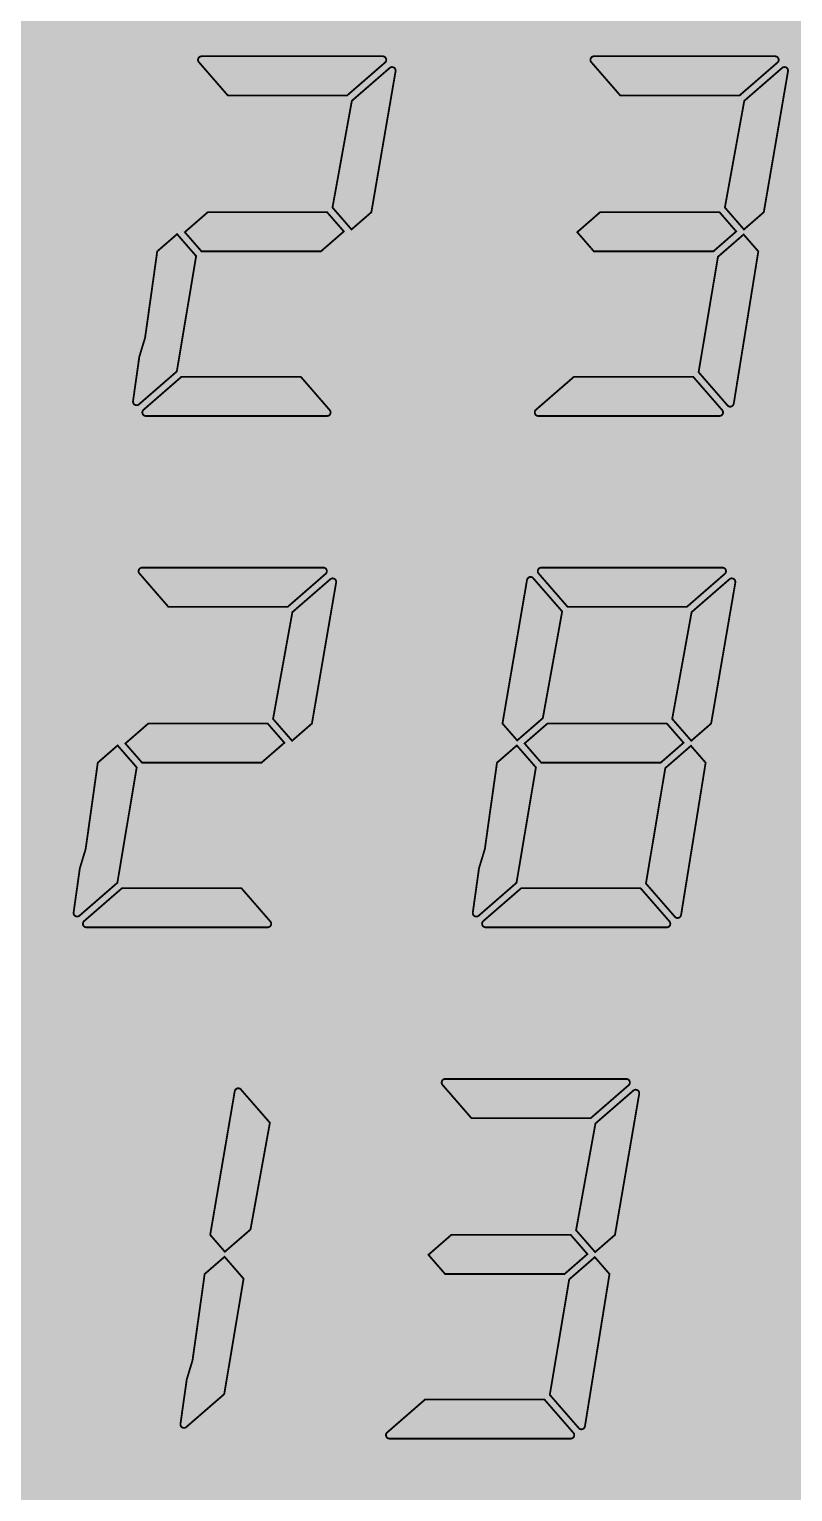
# Model space of a CAD drawing. Header units: millimetres. Extents: x 13402 to 15489, y 85802 to 88728.
# Drawn here: x 14237.18 to 14252.18, y 87190.74 to 87219.49 of the extents above; entities that cross this region are included whole.
import ezdxf

# ---------------------------------------------------------------- set-up
doc = ezdxf.new("R2010")
doc.units = ezdxf.units.MM

# ---------------------------------------------------------------- blocks, each defined once
blk = doc.blocks.new('*U1')
at = {"lineweight": 9}
h = blk.add_hatch(color=250, dxfattribs=at)
h.set_gradient(color1=(217, 227, 231), color2=(224, 232, 235), one_color=1, tint=0.9, name='INVCYLINDER')
edge = h.paths.add_edge_path()
edge.add_line((-28, -74.958), (28, -74.958))
edge.add_arc((28, -72.958), 2, 270, 360)
edge.add_line((30, -72.958), (30, -16.958))
edge.add_arc((28, -16.958), 2, 0, 90)
edge.add_line((28, -14.958), (-28, -14.958))
edge.add_arc((-28, -16.958), 2, 90, 180)
edge.add_line((-30, -16.958), (-30, -72.958))
edge.add_arc((-28, -72.958), 2, 180, 270)
at = {"color": 250, "linetype": 'ByBlock', "lineweight": -2, "const_width": 0.0353}
for points in [[(-10.225, -23.309), (-10.231, -23.303), (-10.235, -23.296), (-10.238, -23.288), (-10.241, -23.28), (-10.242, -23.272), (-10.243, -23.263), (-10.24, -23.245), (-10.233, -23.228), (-10.222, -23.214), (-10.208, -23.203), (-10.191, -23.196), (-10.173, -23.193), (-6.613, -23.193), (-6.594, -23.196), (-6.578, -23.203), (-6.564, -23.214), (-6.553, -23.228), (-6.546, -23.245), (-6.543, -23.263), (-6.544, -23.274), (-6.546, -23.283), (-6.549, -23.293), (-6.554, -23.301), (-6.56, -23.309), (-6.567, -23.316), (-7.312, -23.963), (-9.657, -23.963)], [(-10.225, -23.309), (-10.231, -23.303), (-10.235, -23.296), (-10.238, -23.288), (-10.241, -23.28), (-10.242, -23.272), (-10.243, -23.263), (-10.24, -23.245), (-10.233, -23.228), (-10.222, -23.214), (-10.208, -23.203), (-10.191, -23.196), (-10.173, -23.193), (-6.613, -23.193), (-6.594, -23.196), (-6.578, -23.203), (-6.564, -23.214), (-6.553, -23.228), (-6.546, -23.245), (-6.543, -23.263), (-6.544, -23.274), (-6.546, -23.283), (-6.549, -23.293), (-6.554, -23.301), (-6.56, -23.309), (-6.567, -23.316), (-7.312, -23.963), (-9.657, -23.963)], [(-10.225, -23.309), (-10.231, -23.303), (-10.235, -23.296), (-10.238, -23.288), (-10.241, -23.28), (-10.242, -23.272), (-10.243, -23.263), (-10.24, -23.245), (-10.233, -23.228), (-10.222, -23.214), (-10.208, -23.203), (-10.191, -23.196), (-10.173, -23.193), (-6.613, -23.193), (-6.594, -23.196), (-6.578, -23.203), (-6.564, -23.214), (-6.553, -23.228), (-6.546, -23.245), (-6.543, -23.263), (-6.544, -23.274), (-6.546, -23.283), (-6.549, -23.293), (-6.554, -23.301), (-6.56, -23.309), (-6.567, -23.316), (-7.312, -23.963), (-9.657, -23.963)], [(-10.225, -23.309), (-10.231, -23.303), (-10.235, -23.296), (-10.238, -23.288), (-10.241, -23.28), (-10.242, -23.272), (-10.243, -23.263), (-10.24, -23.245), (-10.233, -23.228), (-10.222, -23.214), (-10.208, -23.203), (-10.191, -23.196), (-10.173, -23.193), (-6.613, -23.193), (-6.594, -23.196), (-6.578, -23.203), (-6.564, -23.214), (-6.553, -23.228), (-6.546, -23.245), (-6.543, -23.263), (-6.544, -23.274), (-6.546, -23.283), (-6.549, -23.293), (-6.554, -23.301), (-6.56, -23.309), (-6.567, -23.316), (-7.312, -23.963), (-9.657, -23.963)], [(-2.515, -23.309), (-2.52, -23.303), (-2.524, -23.296), (-2.528, -23.288), (-2.53, -23.28), (-2.532, -23.272), (-2.532, -23.263), (-2.53, -23.245), (-2.522, -23.228), (-2.512, -23.214), (-2.497, -23.203), (-2.481, -23.196), (-2.462, -23.193), (1.098, -23.193), (1.116, -23.196), (1.133, -23.203), (1.147, -23.214), (1.158, -23.228), (1.165, -23.245), (1.168, -23.263), (1.167, -23.274), (1.165, -23.283), (1.162, -23.293), (1.157, -23.301), (1.151, -23.309), (1.144, -23.316), (0.399, -23.963), (-1.946, -23.963)], [(-2.515, -23.309), (-2.52, -23.303), (-2.524, -23.296), (-2.528, -23.288), (-2.53, -23.28), (-2.532, -23.272), (-2.532, -23.263), (-2.53, -23.245), (-2.522, -23.228), (-2.512, -23.214), (-2.497, -23.203), (-2.481, -23.196), (-2.462, -23.193), (1.098, -23.193), (1.116, -23.196), (1.133, -23.203), (1.147, -23.214), (1.158, -23.228), (1.165, -23.245), (1.168, -23.263), (1.167, -23.274), (1.165, -23.283), (1.162, -23.293), (1.157, -23.301), (1.151, -23.309), (1.144, -23.316), (0.399, -23.963), (-1.946, -23.963)], [(-2.515, -23.309), (-2.52, -23.303), (-2.524, -23.296), (-2.528, -23.288), (-2.53, -23.28), (-2.532, -23.272), (-2.532, -23.263), (-2.53, -23.245), (-2.522, -23.228), (-2.512, -23.214), (-2.497, -23.203), (-2.481, -23.196), (-2.462, -23.193), (1.098, -23.193), (1.116, -23.196), (1.133, -23.203), (1.147, -23.214), (1.158, -23.228), (1.165, -23.245), (1.168, -23.263), (1.167, -23.274), (1.165, -23.283), (1.162, -23.293), (1.157, -23.301), (1.151, -23.309), (1.144, -23.316), (0.399, -23.963), (-1.946, -23.963)], [(-2.515, -23.309), (-2.52, -23.303), (-2.524, -23.296), (-2.528, -23.288), (-2.53, -23.28), (-2.532, -23.272), (-2.532, -23.263), (-2.53, -23.245), (-2.522, -23.228), (-2.512, -23.214), (-2.497, -23.203), (-2.481, -23.196), (-2.462, -23.193), (1.098, -23.193), (1.116, -23.196), (1.133, -23.203), (1.147, -23.214), (1.158, -23.228), (1.165, -23.245), (1.168, -23.263), (1.167, -23.274), (1.165, -23.283), (1.162, -23.293), (1.157, -23.301), (1.151, -23.309), (1.144, -23.316), (0.399, -23.963), (-1.946, -23.963)], [(-7.6, -26.166), (-7.22, -24.069), (-6.475, -23.422), (-6.468, -23.417), (-6.461, -23.413), (-6.454, -23.409), (-6.446, -23.406), (-6.438, -23.405), (-6.429, -23.405), (-6.411, -23.407), (-6.394, -23.414), (-6.38, -23.425), (-6.369, -23.439), (-6.362, -23.456), (-6.359, -23.475), (-6.359, -23.476), (-6.359, -23.478), (-6.359, -23.48), (-6.36, -23.481), (-6.36, -23.483), (-6.36, -23.485), (-6.836, -26.258), (-7.226, -26.597)], [(-7.6, -26.166), (-7.22, -24.069), (-6.475, -23.422), (-6.468, -23.417), (-6.461, -23.413), (-6.454, -23.409), (-6.446, -23.406), (-6.438, -23.405), (-6.429, -23.405), (-6.411, -23.407), (-6.394, -23.414), (-6.38, -23.425), (-6.369, -23.439), (-6.362, -23.456), (-6.359, -23.475), (-6.359, -23.476), (-6.359, -23.478), (-6.359, -23.48), (-6.36, -23.481), (-6.36, -23.483), (-6.36, -23.485), (-6.836, -26.258), (-7.226, -26.597)], [(-7.6, -26.166), (-7.22, -24.069), (-6.475, -23.422), (-6.468, -23.417), (-6.461, -23.413), (-6.454, -23.409), (-6.446, -23.406), (-6.438, -23.405), (-6.429, -23.405), (-6.411, -23.407), (-6.394, -23.414), (-6.38, -23.425), (-6.369, -23.439), (-6.362, -23.456), (-6.359, -23.475), (-6.359, -23.476), (-6.359, -23.478), (-6.359, -23.48), (-6.36, -23.481), (-6.36, -23.483), (-6.36, -23.485), (-6.836, -26.258), (-7.226, -26.597)], [(-7.6, -26.166), (-7.22, -24.069), (-6.475, -23.422), (-6.468, -23.417), (-6.461, -23.413), (-6.454, -23.409), (-6.446, -23.406), (-6.438, -23.405), (-6.429, -23.405), (-6.411, -23.407), (-6.394, -23.414), (-6.38, -23.425), (-6.369, -23.439), (-6.362, -23.456), (-6.359, -23.475), (-6.359, -23.476), (-6.359, -23.478), (-6.359, -23.48), (-6.36, -23.481), (-6.36, -23.483), (-6.36, -23.485), (-6.836, -26.258), (-7.226, -26.597)], [(0.11, -26.166), (0.491, -24.069), (1.235, -23.422), (1.242, -23.417), (1.249, -23.413), (1.257, -23.409), (1.265, -23.406), (1.273, -23.405), (1.281, -23.405), (1.3, -23.407), (1.317, -23.414), (1.331, -23.425), (1.342, -23.439), (1.349, -23.456), (1.351, -23.475), (1.351, -23.476), (1.351, -23.478), (1.351, -23.48), (1.351, -23.481), (1.351, -23.483), (1.351, -23.485), (0.875, -26.258), (0.485, -26.597)], [(0.11, -26.166), (0.491, -24.069), (1.235, -23.422), (1.242, -23.417), (1.249, -23.413), (1.257, -23.409), (1.265, -23.406), (1.273, -23.405), (1.281, -23.405), (1.3, -23.407), (1.317, -23.414), (1.331, -23.425), (1.342, -23.439), (1.349, -23.456), (1.351, -23.475), (1.351, -23.476), (1.351, -23.478), (1.351, -23.48), (1.351, -23.481), (1.351, -23.483), (1.351, -23.485), (0.875, -26.258), (0.485, -26.597)], [(0.11, -26.166), (0.491, -24.069), (1.235, -23.422), (1.242, -23.417), (1.249, -23.413), (1.257, -23.409), (1.265, -23.406), (1.273, -23.405), (1.281, -23.405), (1.3, -23.407), (1.317, -23.414), (1.331, -23.425), (1.342, -23.439), (1.349, -23.456), (1.351, -23.475), (1.351, -23.476), (1.351, -23.478), (1.351, -23.48), (1.351, -23.481), (1.351, -23.483), (1.351, -23.485), (0.875, -26.258), (0.485, -26.597)], [(0.11, -26.166), (0.491, -24.069), (1.235, -23.422), (1.242, -23.417), (1.249, -23.413), (1.257, -23.409), (1.265, -23.406), (1.273, -23.405), (1.281, -23.405), (1.3, -23.407), (1.317, -23.414), (1.331, -23.425), (1.342, -23.439), (1.349, -23.456), (1.351, -23.475), (1.351, -23.476), (1.351, -23.478), (1.351, -23.48), (1.351, -23.481), (1.351, -23.483), (1.351, -23.485), (0.875, -26.258), (0.485, -26.597)], [(-10.173, -27.028), (-10.502, -26.65), (-10.051, -26.258), (-7.706, -26.258), (-7.377, -26.636), (-7.828, -27.028)], [(-10.173, -27.028), (-10.502, -26.65), (-10.051, -26.258), (-7.706, -26.258), (-7.377, -26.636), (-7.828, -27.028)], [(-10.173, -27.028), (-10.502, -26.65), (-10.051, -26.258), (-7.706, -26.258), (-7.377, -26.636), (-7.828, -27.028)], [(-10.173, -27.028), (-10.502, -26.65), (-10.051, -26.258), (-7.706, -26.258), (-7.377, -26.636), (-7.828, -27.028)], [(-2.463, -27.028), (-2.791, -26.65), (-2.341, -26.258), (0.005, -26.258), (0.333, -26.636), (-0.117, -27.028)], [(-2.463, -27.028), (-2.791, -26.65), (-2.341, -26.258), (0.005, -26.258), (0.333, -26.636), (-0.117, -27.028)], [(-2.463, -27.028), (-2.791, -26.65), (-2.341, -26.258), (0.005, -26.258), (0.333, -26.636), (-0.117, -27.028)], [(-2.463, -27.028), (-2.791, -26.65), (-2.341, -26.258), (0.005, -26.258), (0.333, -26.636), (-0.117, -27.028)], [(-11.404, -30.035), (-10.659, -29.388), (-10.279, -27.12), (-10.654, -26.689), (-11.044, -27.028), (-11.079, -27.279), (-11.167, -27.907), (-11.282, -28.723), (-11.396, -29.101), (-11.485, -29.729), (-11.52, -29.982), (-11.517, -30.001), (-11.51, -30.017), (-11.499, -30.032), (-11.485, -30.042), (-11.469, -30.049), (-11.45, -30.052), (-11.441, -30.051), (-11.433, -30.05), (-11.425, -30.048), (-11.418, -30.044), (-11.411, -30.04)], [(-11.404, -30.035), (-10.659, -29.388), (-10.279, -27.12), (-10.654, -26.689), (-11.044, -27.028), (-11.079, -27.279), (-11.167, -27.907), (-11.282, -28.723), (-11.396, -29.101), (-11.485, -29.729), (-11.52, -29.982), (-11.517, -30.001), (-11.51, -30.017), (-11.499, -30.032), (-11.485, -30.042), (-11.469, -30.049), (-11.45, -30.052), (-11.441, -30.051), (-11.433, -30.05), (-11.425, -30.048), (-11.418, -30.044), (-11.411, -30.04)], [(-11.404, -30.035), (-10.659, -29.388), (-10.279, -27.12), (-10.654, -26.689), (-11.044, -27.028), (-11.079, -27.279), (-11.167, -27.907), (-11.282, -28.723), (-11.396, -29.101), (-11.485, -29.729), (-11.52, -29.982), (-11.517, -30.001), (-11.51, -30.017), (-11.499, -30.032), (-11.485, -30.042), (-11.469, -30.049), (-11.45, -30.052), (-11.441, -30.051), (-11.433, -30.05), (-11.425, -30.048), (-11.418, -30.044), (-11.411, -30.04)], [(-11.404, -30.035), (-10.659, -29.388), (-10.279, -27.12), (-10.654, -26.689), (-11.044, -27.028), (-11.079, -27.279), (-11.167, -27.907), (-11.282, -28.723), (-11.396, -29.101), (-11.485, -29.729), (-11.52, -29.982), (-11.517, -30.001), (-11.51, -30.017), (-11.499, -30.032), (-11.485, -30.042), (-11.469, -30.049), (-11.45, -30.052), (-11.441, -30.051), (-11.433, -30.05), (-11.425, -30.048), (-11.418, -30.044), (-11.411, -30.04)], [(0.767, -27.028), (0.478, -26.696), (-0.026, -27.134), (-0.406, -29.402), (0.163, -30.056), (0.17, -30.063), (0.178, -30.069), (0.186, -30.074), (0.195, -30.077), (0.205, -30.079), (0.215, -30.079), (0.232, -30.078), (0.248, -30.072), (0.261, -30.063), (0.272, -30.051), (0.28, -30.036), (0.285, -30.019)], [(0.767, -27.028), (0.478, -26.696), (-0.026, -27.134), (-0.406, -29.402), (0.163, -30.056), (0.17, -30.063), (0.178, -30.069), (0.186, -30.074), (0.195, -30.077), (0.205, -30.079), (0.215, -30.079), (0.232, -30.078), (0.248, -30.072), (0.261, -30.063), (0.272, -30.051), (0.28, -30.036), (0.285, -30.019)], [(0.767, -27.028), (0.478, -26.696), (-0.026, -27.134), (-0.406, -29.402), (0.163, -30.056), (0.17, -30.063), (0.178, -30.069), (0.186, -30.074), (0.195, -30.077), (0.205, -30.079), (0.215, -30.079), (0.232, -30.078), (0.248, -30.072), (0.261, -30.063), (0.272, -30.051), (0.28, -30.036), (0.285, -30.019)], [(0.767, -27.028), (0.478, -26.696), (-0.026, -27.134), (-0.406, -29.402), (0.163, -30.056), (0.17, -30.063), (0.178, -30.069), (0.186, -30.074), (0.195, -30.077), (0.205, -30.079), (0.215, -30.079), (0.232, -30.078), (0.248, -30.072), (0.261, -30.063), (0.272, -30.051), (0.28, -30.036), (0.285, -30.019)], [(-11.266, -30.263), (-11.285, -30.261), (-11.302, -30.254), (-11.316, -30.243), (-11.327, -30.228), (-11.334, -30.212), (-11.336, -30.193), (-11.336, -30.183), (-11.334, -30.173), (-11.33, -30.164), (-11.325, -30.156), (-11.319, -30.148), (-11.312, -30.14), (-10.568, -29.493), (-8.222, -29.493), (-7.654, -30.147), (-7.649, -30.154), (-7.644, -30.161), (-7.641, -30.169), (-7.638, -30.177), (-7.637, -30.185), (-7.637, -30.193), (-7.639, -30.212), (-7.646, -30.228), (-7.657, -30.243), (-7.671, -30.254), (-7.688, -30.261), (-7.707, -30.263)], [(-11.266, -30.263), (-11.285, -30.261), (-11.302, -30.254), (-11.316, -30.243), (-11.327, -30.228), (-11.334, -30.212), (-11.336, -30.193), (-11.336, -30.183), (-11.334, -30.173), (-11.33, -30.164), (-11.325, -30.156), (-11.319, -30.148), (-11.312, -30.14), (-10.568, -29.493), (-8.222, -29.493), (-7.654, -30.147), (-7.649, -30.154), (-7.644, -30.161), (-7.641, -30.169), (-7.638, -30.177), (-7.637, -30.185), (-7.637, -30.193), (-7.639, -30.212), (-7.646, -30.228), (-7.657, -30.243), (-7.671, -30.254), (-7.688, -30.261), (-7.707, -30.263)], [(-11.266, -30.263), (-11.285, -30.261), (-11.302, -30.254), (-11.316, -30.243), (-11.327, -30.228), (-11.334, -30.212), (-11.336, -30.193), (-11.336, -30.183), (-11.334, -30.173), (-11.33, -30.164), (-11.325, -30.156), (-11.319, -30.148), (-11.312, -30.14), (-10.568, -29.493), (-8.222, -29.493), (-7.654, -30.147), (-7.649, -30.154), (-7.644, -30.161), (-7.641, -30.169), (-7.638, -30.177), (-7.637, -30.185), (-7.637, -30.193), (-7.639, -30.212), (-7.646, -30.228), (-7.657, -30.243), (-7.671, -30.254), (-7.688, -30.261), (-7.707, -30.263)], [(-11.266, -30.263), (-11.285, -30.261), (-11.302, -30.254), (-11.316, -30.243), (-11.327, -30.228), (-11.334, -30.212), (-11.336, -30.193), (-11.336, -30.183), (-11.334, -30.173), (-11.33, -30.164), (-11.325, -30.156), (-11.319, -30.148), (-11.312, -30.14), (-10.568, -29.493), (-8.222, -29.493), (-7.654, -30.147), (-7.649, -30.154), (-7.644, -30.161), (-7.641, -30.169), (-7.638, -30.177), (-7.637, -30.185), (-7.637, -30.193), (-7.639, -30.212), (-7.646, -30.228), (-7.657, -30.243), (-7.671, -30.254), (-7.688, -30.261), (-7.707, -30.263)], [(-3.556, -30.263), (-3.574, -30.261), (-3.591, -30.254), (-3.605, -30.243), (-3.616, -30.228), (-3.623, -30.212), (-3.626, -30.193), (-3.625, -30.183), (-3.623, -30.173), (-3.62, -30.164), (-3.615, -30.156), (-3.609, -30.148), (-3.602, -30.14), (-2.857, -29.493), (-0.512, -29.493), (0.057, -30.147), (0.062, -30.154), (0.066, -30.161), (0.07, -30.169), (0.072, -30.177), (0.074, -30.185), (0.074, -30.193), (0.072, -30.212), (0.064, -30.228), (0.054, -30.243), (0.039, -30.254), (0.023, -30.261), (0.004, -30.263)], [(-3.556, -30.263), (-3.574, -30.261), (-3.591, -30.254), (-3.605, -30.243), (-3.616, -30.228), (-3.623, -30.212), (-3.626, -30.193), (-3.625, -30.183), (-3.623, -30.173), (-3.62, -30.164), (-3.615, -30.156), (-3.609, -30.148), (-3.602, -30.14), (-2.857, -29.493), (-0.512, -29.493), (0.057, -30.147), (0.062, -30.154), (0.066, -30.161), (0.07, -30.169), (0.072, -30.177), (0.074, -30.185), (0.074, -30.193), (0.072, -30.212), (0.064, -30.228), (0.054, -30.243), (0.039, -30.254), (0.023, -30.261), (0.004, -30.263)], [(-3.556, -30.263), (-3.574, -30.261), (-3.591, -30.254), (-3.605, -30.243), (-3.616, -30.228), (-3.623, -30.212), (-3.626, -30.193), (-3.625, -30.183), (-3.623, -30.173), (-3.62, -30.164), (-3.615, -30.156), (-3.609, -30.148), (-3.602, -30.14), (-2.857, -29.493), (-0.512, -29.493), (0.057, -30.147), (0.062, -30.154), (0.066, -30.161), (0.07, -30.169), (0.072, -30.177), (0.074, -30.185), (0.074, -30.193), (0.072, -30.212), (0.064, -30.228), (0.054, -30.243), (0.039, -30.254), (0.023, -30.261), (0.004, -30.263)], [(-3.556, -30.263), (-3.574, -30.261), (-3.591, -30.254), (-3.605, -30.243), (-3.616, -30.228), (-3.623, -30.212), (-3.626, -30.193), (-3.625, -30.183), (-3.623, -30.173), (-3.62, -30.164), (-3.615, -30.156), (-3.609, -30.148), (-3.602, -30.14), (-2.857, -29.493), (-0.512, -29.493), (0.057, -30.147), (0.062, -30.154), (0.066, -30.161), (0.07, -30.169), (0.072, -30.177), (0.074, -30.185), (0.074, -30.193), (0.072, -30.212), (0.064, -30.228), (0.054, -30.243), (0.039, -30.254), (0.023, -30.261), (0.004, -30.263)], [(-11.393, -33.358), (-11.399, -33.352), (-11.403, -33.345), (-11.406, -33.337), (-11.409, -33.329), (-11.41, -33.321), (-11.411, -33.313), (-11.408, -33.294), (-11.401, -33.277), (-11.39, -33.263), (-11.376, -33.252), (-11.359, -33.245), (-11.34, -33.243), (-7.781, -33.243), (-7.762, -33.245), (-7.746, -33.252), (-7.731, -33.263), (-7.72, -33.277), (-7.713, -33.294), (-7.711, -33.313), (-7.712, -33.323), (-7.714, -33.332), (-7.717, -33.342), (-7.722, -33.35), (-7.728, -33.358), (-7.735, -33.365), (-8.479, -34.013), (-10.825, -34.013)], [(-11.393, -33.358), (-11.399, -33.352), (-11.403, -33.345), (-11.406, -33.337), (-11.409, -33.329), (-11.41, -33.321), (-11.411, -33.313), (-11.408, -33.294), (-11.401, -33.277), (-11.39, -33.263), (-11.376, -33.252), (-11.359, -33.245), (-11.34, -33.243), (-7.781, -33.243), (-7.762, -33.245), (-7.746, -33.252), (-7.731, -33.263), (-7.72, -33.277), (-7.713, -33.294), (-7.711, -33.313), (-7.712, -33.323), (-7.714, -33.332), (-7.717, -33.342), (-7.722, -33.35), (-7.728, -33.358), (-7.735, -33.365), (-8.479, -34.013), (-10.825, -34.013)], [(-11.393, -33.358), (-11.399, -33.352), (-11.403, -33.345), (-11.406, -33.337), (-11.409, -33.329), (-11.41, -33.321), (-11.411, -33.313), (-11.408, -33.294), (-11.401, -33.277), (-11.39, -33.263), (-11.376, -33.252), (-11.359, -33.245), (-11.34, -33.243), (-7.781, -33.243), (-7.762, -33.245), (-7.746, -33.252), (-7.731, -33.263), (-7.72, -33.277), (-7.713, -33.294), (-7.711, -33.313), (-7.712, -33.323), (-7.714, -33.332), (-7.717, -33.342), (-7.722, -33.35), (-7.728, -33.358), (-7.735, -33.365), (-8.479, -34.013), (-10.825, -34.013)], [(-11.393, -33.358), (-11.399, -33.352), (-11.403, -33.345), (-11.406, -33.337), (-11.409, -33.329), (-11.41, -33.321), (-11.411, -33.313), (-11.408, -33.294), (-11.401, -33.277), (-11.39, -33.263), (-11.376, -33.252), (-11.359, -33.245), (-11.34, -33.243), (-7.781, -33.243), (-7.762, -33.245), (-7.746, -33.252), (-7.731, -33.263), (-7.72, -33.277), (-7.713, -33.294), (-7.711, -33.313), (-7.712, -33.323), (-7.714, -33.332), (-7.717, -33.342), (-7.722, -33.35), (-7.728, -33.358), (-7.735, -33.365), (-8.479, -34.013), (-10.825, -34.013)], [(-3.55, -33.358), (-3.555, -33.352), (-3.559, -33.345), (-3.563, -33.337), (-3.565, -33.329), (-3.567, -33.321), (-3.567, -33.313), (-3.565, -33.294), (-3.557, -33.277), (-3.547, -33.263), (-3.532, -33.252), (-3.516, -33.245), (-3.497, -33.243), (0.063, -33.243), (0.081, -33.245), (0.098, -33.252), (0.112, -33.263), (0.123, -33.277), (0.13, -33.294), (0.133, -33.313), (0.132, -33.323), (0.13, -33.332), (0.127, -33.342), (0.122, -33.35), (0.116, -33.358), (0.109, -33.365), (-0.636, -34.013), (-2.981, -34.013)], [(-3.55, -33.358), (-3.555, -33.352), (-3.559, -33.345), (-3.563, -33.337), (-3.565, -33.329), (-3.567, -33.321), (-3.567, -33.313), (-3.565, -33.294), (-3.557, -33.277), (-3.547, -33.263), (-3.532, -33.252), (-3.516, -33.245), (-3.497, -33.243), (0.063, -33.243), (0.081, -33.245), (0.098, -33.252), (0.112, -33.263), (0.123, -33.277), (0.13, -33.294), (0.133, -33.313), (0.132, -33.323), (0.13, -33.332), (0.127, -33.342), (0.122, -33.35), (0.116, -33.358), (0.109, -33.365), (-0.636, -34.013), (-2.981, -34.013)], [(-3.55, -33.358), (-3.555, -33.352), (-3.559, -33.345), (-3.563, -33.337), (-3.565, -33.329), (-3.567, -33.321), (-3.567, -33.313), (-3.565, -33.294), (-3.557, -33.277), (-3.547, -33.263), (-3.532, -33.252), (-3.516, -33.245), (-3.497, -33.243), (0.063, -33.243), (0.081, -33.245), (0.098, -33.252), (0.112, -33.263), (0.123, -33.277), (0.13, -33.294), (0.133, -33.313), (0.132, -33.323), (0.13, -33.332), (0.127, -33.342), (0.122, -33.35), (0.116, -33.358), (0.109, -33.365), (-0.636, -34.013), (-2.981, -34.013)], [(-3.55, -33.358), (-3.555, -33.352), (-3.559, -33.345), (-3.563, -33.337), (-3.565, -33.329), (-3.567, -33.321), (-3.567, -33.313), (-3.565, -33.294), (-3.557, -33.277), (-3.547, -33.263), (-3.532, -33.252), (-3.516, -33.245), (-3.497, -33.243), (0.063, -33.243), (0.081, -33.245), (0.098, -33.252), (0.112, -33.263), (0.123, -33.277), (0.13, -33.294), (0.133, -33.313), (0.132, -33.323), (0.13, -33.332), (0.127, -33.342), (0.122, -33.35), (0.116, -33.358), (0.109, -33.365), (-0.636, -34.013), (-2.981, -34.013)], [(-8.768, -36.216), (-8.388, -34.118), (-7.643, -33.471), (-7.636, -33.466), (-7.629, -33.462), (-7.622, -33.458), (-7.614, -33.455), (-7.606, -33.454), (-7.597, -33.454), (-7.579, -33.456), (-7.562, -33.463), (-7.548, -33.474), (-7.537, -33.488), (-7.53, -33.505), (-7.527, -33.524), (-7.527, -33.525), (-7.527, -33.527), (-7.527, -33.529), (-7.528, -33.53), (-7.528, -33.532), (-7.528, -33.534), (-8.004, -36.307), (-8.394, -36.646)], [(-8.768, -36.216), (-8.388, -34.118), (-7.643, -33.471), (-7.636, -33.466), (-7.629, -33.462), (-7.622, -33.458), (-7.614, -33.455), (-7.606, -33.454), (-7.597, -33.454), (-7.579, -33.456), (-7.562, -33.463), (-7.548, -33.474), (-7.537, -33.488), (-7.53, -33.505), (-7.527, -33.524), (-7.527, -33.525), (-7.527, -33.527), (-7.527, -33.529), (-7.528, -33.53), (-7.528, -33.532), (-7.528, -33.534), (-8.004, -36.307), (-8.394, -36.646)], [(-8.768, -36.216), (-8.388, -34.118), (-7.643, -33.471), (-7.636, -33.466), (-7.629, -33.462), (-7.622, -33.458), (-7.614, -33.455), (-7.606, -33.454), (-7.597, -33.454), (-7.579, -33.456), (-7.562, -33.463), (-7.548, -33.474), (-7.537, -33.488), (-7.53, -33.505), (-7.527, -33.524), (-7.527, -33.525), (-7.527, -33.527), (-7.527, -33.529), (-7.528, -33.53), (-7.528, -33.532), (-7.528, -33.534), (-8.004, -36.307), (-8.394, -36.646)], [(-8.768, -36.216), (-8.388, -34.118), (-7.643, -33.471), (-7.636, -33.466), (-7.629, -33.462), (-7.622, -33.458), (-7.614, -33.455), (-7.606, -33.454), (-7.597, -33.454), (-7.579, -33.456), (-7.562, -33.463), (-7.548, -33.474), (-7.537, -33.488), (-7.53, -33.505), (-7.527, -33.524), (-7.527, -33.525), (-7.527, -33.527), (-7.527, -33.529), (-7.528, -33.53), (-7.528, -33.532), (-7.528, -33.534), (-8.004, -36.307), (-8.394, -36.646)], [(-3.971, -36.639), (-4.26, -36.307), (-3.778, -33.486), (-3.773, -33.47), (-3.765, -33.455), (-3.754, -33.444), (-3.741, -33.434), (-3.725, -33.428), (-3.708, -33.426), (-3.698, -33.427), (-3.688, -33.429), (-3.679, -33.432), (-3.671, -33.437), (-3.663, -33.443), (-3.656, -33.451), (-3.087, -34.104), (-3.467, -36.202)], [(-3.971, -36.639), (-4.26, -36.307), (-3.778, -33.486), (-3.773, -33.47), (-3.765, -33.455), (-3.754, -33.444), (-3.741, -33.434), (-3.725, -33.428), (-3.708, -33.426), (-3.698, -33.427), (-3.688, -33.429), (-3.679, -33.432), (-3.671, -33.437), (-3.663, -33.443), (-3.656, -33.451), (-3.087, -34.104), (-3.467, -36.202)], [(-3.971, -36.639), (-4.26, -36.307), (-3.778, -33.486), (-3.773, -33.47), (-3.765, -33.455), (-3.754, -33.444), (-3.741, -33.434), (-3.725, -33.428), (-3.708, -33.426), (-3.698, -33.427), (-3.688, -33.429), (-3.679, -33.432), (-3.671, -33.437), (-3.663, -33.443), (-3.656, -33.451), (-3.087, -34.104), (-3.467, -36.202)], [(-3.971, -36.639), (-4.26, -36.307), (-3.778, -33.486), (-3.773, -33.47), (-3.765, -33.455), (-3.754, -33.444), (-3.741, -33.434), (-3.725, -33.428), (-3.708, -33.426), (-3.698, -33.427), (-3.688, -33.429), (-3.679, -33.432), (-3.671, -33.437), (-3.663, -33.443), (-3.656, -33.451), (-3.087, -34.104), (-3.467, -36.202)], [(-0.925, -36.216), (-0.544, -34.118), (0.2, -33.471), (0.207, -33.466), (0.214, -33.462), (0.222, -33.458), (0.23, -33.455), (0.238, -33.454), (0.246, -33.454), (0.265, -33.456), (0.282, -33.463), (0.296, -33.474), (0.307, -33.488), (0.314, -33.505), (0.316, -33.524), (0.316, -33.525), (0.316, -33.527), (0.316, -33.529), (0.316, -33.53), (0.316, -33.532), (0.316, -33.534), (-0.16, -36.307), (-0.55, -36.646)], [(-0.925, -36.216), (-0.544, -34.118), (0.2, -33.471), (0.207, -33.466), (0.214, -33.462), (0.222, -33.458), (0.23, -33.455), (0.238, -33.454), (0.246, -33.454), (0.265, -33.456), (0.282, -33.463), (0.296, -33.474), (0.307, -33.488), (0.314, -33.505), (0.316, -33.524), (0.316, -33.525), (0.316, -33.527), (0.316, -33.529), (0.316, -33.53), (0.316, -33.532), (0.316, -33.534), (-0.16, -36.307), (-0.55, -36.646)], [(-0.925, -36.216), (-0.544, -34.118), (0.2, -33.471), (0.207, -33.466), (0.214, -33.462), (0.222, -33.458), (0.23, -33.455), (0.238, -33.454), (0.246, -33.454), (0.265, -33.456), (0.282, -33.463), (0.296, -33.474), (0.307, -33.488), (0.314, -33.505), (0.316, -33.524), (0.316, -33.525), (0.316, -33.527), (0.316, -33.529), (0.316, -33.53), (0.316, -33.532), (0.316, -33.534), (-0.16, -36.307), (-0.55, -36.646)], [(-0.925, -36.216), (-0.544, -34.118), (0.2, -33.471), (0.207, -33.466), (0.214, -33.462), (0.222, -33.458), (0.23, -33.455), (0.238, -33.454), (0.246, -33.454), (0.265, -33.456), (0.282, -33.463), (0.296, -33.474), (0.307, -33.488), (0.314, -33.505), (0.316, -33.524), (0.316, -33.525), (0.316, -33.527), (0.316, -33.529), (0.316, -33.53), (0.316, -33.532), (0.316, -33.534), (-0.16, -36.307), (-0.55, -36.646)], [(-11.341, -37.077), (-11.67, -36.699), (-11.219, -36.307), (-8.874, -36.307), (-8.545, -36.685), (-8.996, -37.077)], [(-11.341, -37.077), (-11.67, -36.699), (-11.219, -36.307), (-8.874, -36.307), (-8.545, -36.685), (-8.996, -37.077)], [(-11.341, -37.077), (-11.67, -36.699), (-11.219, -36.307), (-8.874, -36.307), (-8.545, -36.685), (-8.996, -37.077)], [(-11.341, -37.077), (-11.67, -36.699), (-11.219, -36.307), (-8.874, -36.307), (-8.545, -36.685), (-8.996, -37.077)], [(-3.498, -37.077), (-3.826, -36.699), (-3.376, -36.307), (-1.03, -36.307), (-0.702, -36.685), (-1.152, -37.077)], [(-3.498, -37.077), (-3.826, -36.699), (-3.376, -36.307), (-1.03, -36.307), (-0.702, -36.685), (-1.152, -37.077)], [(-3.498, -37.077), (-3.826, -36.699), (-3.376, -36.307), (-1.03, -36.307), (-0.702, -36.685), (-1.152, -37.077)], [(-3.498, -37.077), (-3.826, -36.699), (-3.376, -36.307), (-1.03, -36.307), (-0.702, -36.685), (-1.152, -37.077)], [(-12.572, -40.084), (-11.827, -39.437), (-11.447, -37.169), (-11.822, -36.738), (-12.212, -37.077), (-12.247, -37.329), (-12.335, -37.956), (-12.45, -38.773), (-12.564, -39.15), (-12.653, -39.779), (-12.688, -40.031), (-12.685, -40.05), (-12.678, -40.066), (-12.667, -40.081), (-12.653, -40.091), (-12.636, -40.098), (-12.618, -40.101), (-12.609, -40.101), (-12.601, -40.099), (-12.593, -40.097), (-12.586, -40.094), (-12.579, -40.089)], [(-12.572, -40.084), (-11.827, -39.437), (-11.447, -37.169), (-11.822, -36.738), (-12.212, -37.077), (-12.247, -37.329), (-12.335, -37.956), (-12.45, -38.773), (-12.564, -39.15), (-12.653, -39.779), (-12.688, -40.031), (-12.685, -40.05), (-12.678, -40.066), (-12.667, -40.081), (-12.653, -40.091), (-12.636, -40.098), (-12.618, -40.101), (-12.609, -40.101), (-12.601, -40.099), (-12.593, -40.097), (-12.586, -40.094), (-12.579, -40.089)], [(-12.572, -40.084), (-11.827, -39.437), (-11.447, -37.169), (-11.822, -36.738), (-12.212, -37.077), (-12.247, -37.329), (-12.335, -37.956), (-12.45, -38.773), (-12.564, -39.15), (-12.653, -39.779), (-12.688, -40.031), (-12.685, -40.05), (-12.678, -40.066), (-12.667, -40.081), (-12.653, -40.091), (-12.636, -40.098), (-12.618, -40.101), (-12.609, -40.101), (-12.601, -40.099), (-12.593, -40.097), (-12.586, -40.094), (-12.579, -40.089)], [(-12.572, -40.084), (-11.827, -39.437), (-11.447, -37.169), (-11.822, -36.738), (-12.212, -37.077), (-12.247, -37.329), (-12.335, -37.956), (-12.45, -38.773), (-12.564, -39.15), (-12.653, -39.779), (-12.688, -40.031), (-12.685, -40.05), (-12.678, -40.066), (-12.667, -40.081), (-12.653, -40.091), (-12.636, -40.098), (-12.618, -40.101), (-12.609, -40.101), (-12.601, -40.099), (-12.593, -40.097), (-12.586, -40.094), (-12.579, -40.089)], [(-4.728, -40.084), (-3.984, -39.437), (-3.603, -37.169), (-3.978, -36.738), (-4.368, -37.077), (-4.403, -37.329), (-4.492, -37.956), (-4.606, -38.773), (-4.721, -39.15), (-4.809, -39.779), (-4.844, -40.031), (-4.842, -40.05), (-4.835, -40.066), (-4.824, -40.081), (-4.81, -40.091), (-4.793, -40.098), (-4.774, -40.101), (-4.766, -40.101), (-4.758, -40.099), (-4.75, -40.097), (-4.742, -40.094), (-4.735, -40.089)], [(-4.728, -40.084), (-3.984, -39.437), (-3.603, -37.169), (-3.978, -36.738), (-4.368, -37.077), (-4.403, -37.329), (-4.492, -37.956), (-4.606, -38.773), (-4.721, -39.15), (-4.809, -39.779), (-4.844, -40.031), (-4.842, -40.05), (-4.835, -40.066), (-4.824, -40.081), (-4.81, -40.091), (-4.793, -40.098), (-4.774, -40.101), (-4.766, -40.101), (-4.758, -40.099), (-4.75, -40.097), (-4.742, -40.094), (-4.735, -40.089)], [(-4.728, -40.084), (-3.984, -39.437), (-3.603, -37.169), (-3.978, -36.738), (-4.368, -37.077), (-4.403, -37.329), (-4.492, -37.956), (-4.606, -38.773), (-4.721, -39.15), (-4.809, -39.779), (-4.844, -40.031), (-4.842, -40.05), (-4.835, -40.066), (-4.824, -40.081), (-4.81, -40.091), (-4.793, -40.098), (-4.774, -40.101), (-4.766, -40.101), (-4.758, -40.099), (-4.75, -40.097), (-4.742, -40.094), (-4.735, -40.089)], [(-4.728, -40.084), (-3.984, -39.437), (-3.603, -37.169), (-3.978, -36.738), (-4.368, -37.077), (-4.403, -37.329), (-4.492, -37.956), (-4.606, -38.773), (-4.721, -39.15), (-4.809, -39.779), (-4.844, -40.031), (-4.842, -40.05), (-4.835, -40.066), (-4.824, -40.081), (-4.81, -40.091), (-4.793, -40.098), (-4.774, -40.101), (-4.766, -40.101), (-4.758, -40.099), (-4.75, -40.097), (-4.742, -40.094), (-4.735, -40.089)], [(-0.268, -37.077), (-0.557, -36.745), (-1.061, -37.183), (-1.441, -39.451), (-0.872, -40.105), (-0.865, -40.112), (-0.857, -40.118), (-0.849, -40.123), (-0.84, -40.126), (-0.83, -40.129), (-0.82, -40.129), (-0.803, -40.127), (-0.787, -40.121), (-0.774, -40.112), (-0.763, -40.1), (-0.755, -40.085), (-0.75, -40.068)], [(-0.268, -37.077), (-0.557, -36.745), (-1.061, -37.183), (-1.441, -39.451), (-0.872, -40.105), (-0.865, -40.112), (-0.857, -40.118), (-0.849, -40.123), (-0.84, -40.126), (-0.83, -40.129), (-0.82, -40.129), (-0.803, -40.127), (-0.787, -40.121), (-0.774, -40.112), (-0.763, -40.1), (-0.755, -40.085), (-0.75, -40.068)], [(-0.268, -37.077), (-0.557, -36.745), (-1.061, -37.183), (-1.441, -39.451), (-0.872, -40.105), (-0.865, -40.112), (-0.857, -40.118), (-0.849, -40.123), (-0.84, -40.126), (-0.83, -40.129), (-0.82, -40.129), (-0.803, -40.127), (-0.787, -40.121), (-0.774, -40.112), (-0.763, -40.1), (-0.755, -40.085), (-0.75, -40.068)], [(-0.268, -37.077), (-0.557, -36.745), (-1.061, -37.183), (-1.441, -39.451), (-0.872, -40.105), (-0.865, -40.112), (-0.857, -40.118), (-0.849, -40.123), (-0.84, -40.126), (-0.83, -40.129), (-0.82, -40.129), (-0.803, -40.127), (-0.787, -40.121), (-0.774, -40.112), (-0.763, -40.1), (-0.755, -40.085), (-0.75, -40.068)], [(-12.434, -40.313), (-12.453, -40.31), (-12.47, -40.303), (-12.484, -40.292), (-12.495, -40.278), (-12.502, -40.261), (-12.504, -40.243), (-12.503, -40.232), (-12.501, -40.222), (-12.498, -40.213), (-12.493, -40.205), (-12.487, -40.197), (-12.48, -40.189), (-11.736, -39.543), (-9.39, -39.543), (-8.822, -40.196), (-8.816, -40.203), (-8.812, -40.21), (-8.809, -40.218), (-8.806, -40.226), (-8.805, -40.234), (-8.805, -40.243), (-8.807, -40.261), (-8.814, -40.278), (-8.825, -40.292), (-8.839, -40.303), (-8.856, -40.31), (-8.875, -40.313)], [(-12.434, -40.313), (-12.453, -40.31), (-12.47, -40.303), (-12.484, -40.292), (-12.495, -40.278), (-12.502, -40.261), (-12.504, -40.243), (-12.503, -40.232), (-12.501, -40.222), (-12.498, -40.213), (-12.493, -40.205), (-12.487, -40.197), (-12.48, -40.189), (-11.736, -39.543), (-9.39, -39.543), (-8.822, -40.196), (-8.816, -40.203), (-8.812, -40.21), (-8.809, -40.218), (-8.806, -40.226), (-8.805, -40.234), (-8.805, -40.243), (-8.807, -40.261), (-8.814, -40.278), (-8.825, -40.292), (-8.839, -40.303), (-8.856, -40.31), (-8.875, -40.313)], [(-12.434, -40.313), (-12.453, -40.31), (-12.47, -40.303), (-12.484, -40.292), (-12.495, -40.278), (-12.502, -40.261), (-12.504, -40.243), (-12.503, -40.232), (-12.501, -40.222), (-12.498, -40.213), (-12.493, -40.205), (-12.487, -40.197), (-12.48, -40.189), (-11.736, -39.543), (-9.39, -39.543), (-8.822, -40.196), (-8.816, -40.203), (-8.812, -40.21), (-8.809, -40.218), (-8.806, -40.226), (-8.805, -40.234), (-8.805, -40.243), (-8.807, -40.261), (-8.814, -40.278), (-8.825, -40.292), (-8.839, -40.303), (-8.856, -40.31), (-8.875, -40.313)], [(-12.434, -40.313), (-12.453, -40.31), (-12.47, -40.303), (-12.484, -40.292), (-12.495, -40.278), (-12.502, -40.261), (-12.504, -40.243), (-12.503, -40.232), (-12.501, -40.222), (-12.498, -40.213), (-12.493, -40.205), (-12.487, -40.197), (-12.48, -40.189), (-11.736, -39.543), (-9.39, -39.543), (-8.822, -40.196), (-8.816, -40.203), (-8.812, -40.21), (-8.809, -40.218), (-8.806, -40.226), (-8.805, -40.234), (-8.805, -40.243), (-8.807, -40.261), (-8.814, -40.278), (-8.825, -40.292), (-8.839, -40.303), (-8.856, -40.31), (-8.875, -40.313)], [(-4.591, -40.313), (-4.609, -40.31), (-4.626, -40.303), (-4.64, -40.292), (-4.651, -40.278), (-4.658, -40.261), (-4.661, -40.243), (-4.66, -40.232), (-4.658, -40.222), (-4.655, -40.213), (-4.65, -40.205), (-4.644, -40.197), (-4.637, -40.189), (-3.892, -39.543), (-1.547, -39.543), (-0.978, -40.196), (-0.973, -40.203), (-0.969, -40.21), (-0.965, -40.218), (-0.963, -40.226), (-0.961, -40.234), (-0.961, -40.243), (-0.964, -40.261), (-0.971, -40.278), (-0.982, -40.292), (-0.996, -40.303), (-1.012, -40.31), (-1.031, -40.313)], [(-4.591, -40.313), (-4.609, -40.31), (-4.626, -40.303), (-4.64, -40.292), (-4.651, -40.278), (-4.658, -40.261), (-4.661, -40.243), (-4.66, -40.232), (-4.658, -40.222), (-4.655, -40.213), (-4.65, -40.205), (-4.644, -40.197), (-4.637, -40.189), (-3.892, -39.543), (-1.547, -39.543), (-0.978, -40.196), (-0.973, -40.203), (-0.969, -40.21), (-0.965, -40.218), (-0.963, -40.226), (-0.961, -40.234), (-0.961, -40.243), (-0.964, -40.261), (-0.971, -40.278), (-0.982, -40.292), (-0.996, -40.303), (-1.012, -40.31), (-1.031, -40.313)], [(-4.591, -40.313), (-4.609, -40.31), (-4.626, -40.303), (-4.64, -40.292), (-4.651, -40.278), (-4.658, -40.261), (-4.661, -40.243), (-4.66, -40.232), (-4.658, -40.222), (-4.655, -40.213), (-4.65, -40.205), (-4.644, -40.197), (-4.637, -40.189), (-3.892, -39.543), (-1.547, -39.543), (-0.978, -40.196), (-0.973, -40.203), (-0.969, -40.21), (-0.965, -40.218), (-0.963, -40.226), (-0.961, -40.234), (-0.961, -40.243), (-0.964, -40.261), (-0.971, -40.278), (-0.982, -40.292), (-0.996, -40.303), (-1.012, -40.31), (-1.031, -40.313)], [(-4.591, -40.313), (-4.609, -40.31), (-4.626, -40.303), (-4.64, -40.292), (-4.651, -40.278), (-4.658, -40.261), (-4.661, -40.243), (-4.66, -40.232), (-4.658, -40.222), (-4.655, -40.213), (-4.65, -40.205), (-4.644, -40.197), (-4.637, -40.189), (-3.892, -39.543), (-1.547, -39.543), (-0.978, -40.196), (-0.973, -40.203), (-0.969, -40.21), (-0.965, -40.218), (-0.963, -40.226), (-0.961, -40.234), (-0.961, -40.243), (-0.964, -40.261), (-0.971, -40.278), (-0.982, -40.292), (-0.996, -40.303), (-1.012, -40.31), (-1.031, -40.313)], [(-5.439, -43.407), (-5.444, -43.401), (-5.448, -43.394), (-5.452, -43.386), (-5.454, -43.379), (-5.455, -43.37), (-5.456, -43.362), (-5.453, -43.343), (-5.446, -43.326), (-5.435, -43.312), (-5.421, -43.302), (-5.405, -43.294), (-5.386, -43.292), (-1.826, -43.292), (-1.808, -43.294), (-1.791, -43.302), (-1.777, -43.312), (-1.766, -43.326), (-1.759, -43.343), (-1.756, -43.362), (-1.757, -43.372), (-1.759, -43.381), (-1.762, -43.391), (-1.767, -43.4), (-1.773, -43.407), (-1.78, -43.414), (-2.525, -44.062), (-4.87, -44.062)], [(-5.439, -43.407), (-5.444, -43.401), (-5.448, -43.394), (-5.452, -43.386), (-5.454, -43.379), (-5.455, -43.37), (-5.456, -43.362), (-5.453, -43.343), (-5.446, -43.326), (-5.435, -43.312), (-5.421, -43.302), (-5.405, -43.294), (-5.386, -43.292), (-1.826, -43.292), (-1.808, -43.294), (-1.791, -43.302), (-1.777, -43.312), (-1.766, -43.326), (-1.759, -43.343), (-1.756, -43.362), (-1.757, -43.372), (-1.759, -43.381), (-1.762, -43.391), (-1.767, -43.4), (-1.773, -43.407), (-1.78, -43.414), (-2.525, -44.062), (-4.87, -44.062)], [(-5.439, -43.407), (-5.444, -43.401), (-5.448, -43.394), (-5.452, -43.386), (-5.454, -43.379), (-5.455, -43.37), (-5.456, -43.362), (-5.453, -43.343), (-5.446, -43.326), (-5.435, -43.312), (-5.421, -43.302), (-5.405, -43.294), (-5.386, -43.292), (-1.826, -43.292), (-1.808, -43.294), (-1.791, -43.302), (-1.777, -43.312), (-1.766, -43.326), (-1.759, -43.343), (-1.756, -43.362), (-1.757, -43.372), (-1.759, -43.381), (-1.762, -43.391), (-1.767, -43.4), (-1.773, -43.407), (-1.78, -43.414), (-2.525, -44.062), (-4.87, -44.062)], [(-5.439, -43.407), (-5.444, -43.401), (-5.448, -43.394), (-5.452, -43.386), (-5.454, -43.379), (-5.455, -43.37), (-5.456, -43.362), (-5.453, -43.343), (-5.446, -43.326), (-5.435, -43.312), (-5.421, -43.302), (-5.405, -43.294), (-5.386, -43.292), (-1.826, -43.292), (-1.808, -43.294), (-1.791, -43.302), (-1.777, -43.312), (-1.766, -43.326), (-1.759, -43.343), (-1.756, -43.362), (-1.757, -43.372), (-1.759, -43.381), (-1.762, -43.391), (-1.767, -43.4), (-1.773, -43.407), (-1.78, -43.414), (-2.525, -44.062), (-4.87, -44.062)], [(-9.715, -46.688), (-10.003, -46.356), (-9.521, -43.535), (-9.517, -43.519), (-9.509, -43.505), (-9.498, -43.493), (-9.484, -43.484), (-9.469, -43.477), (-9.452, -43.475), (-9.442, -43.476), (-9.432, -43.478), (-9.423, -43.481), (-9.414, -43.486), (-9.406, -43.492), (-9.399, -43.5), (-8.83, -44.153), (-9.211, -46.251)], [(-9.715, -46.688), (-10.003, -46.356), (-9.521, -43.535), (-9.517, -43.519), (-9.509, -43.505), (-9.498, -43.493), (-9.484, -43.484), (-9.469, -43.477), (-9.452, -43.475), (-9.442, -43.476), (-9.432, -43.478), (-9.423, -43.481), (-9.414, -43.486), (-9.406, -43.492), (-9.399, -43.5), (-8.83, -44.153), (-9.211, -46.251)], [(-9.715, -46.688), (-10.003, -46.356), (-9.521, -43.535), (-9.517, -43.519), (-9.509, -43.505), (-9.498, -43.493), (-9.484, -43.484), (-9.469, -43.477), (-9.452, -43.475), (-9.442, -43.476), (-9.432, -43.478), (-9.423, -43.481), (-9.414, -43.486), (-9.406, -43.492), (-9.399, -43.5), (-8.83, -44.153), (-9.211, -46.251)], [(-9.715, -46.688), (-10.003, -46.356), (-9.521, -43.535), (-9.517, -43.519), (-9.509, -43.505), (-9.498, -43.493), (-9.484, -43.484), (-9.469, -43.477), (-9.452, -43.475), (-9.442, -43.476), (-9.432, -43.478), (-9.423, -43.481), (-9.414, -43.486), (-9.406, -43.492), (-9.399, -43.5), (-8.83, -44.153), (-9.211, -46.251)], [(-2.814, -46.265), (-2.433, -44.167), (-1.688, -43.52), (-1.682, -43.515), (-1.675, -43.511), (-1.667, -43.507), (-1.659, -43.505), (-1.651, -43.503), (-1.643, -43.503), (-1.624, -43.505), (-1.607, -43.512), (-1.593, -43.523), (-1.582, -43.537), (-1.575, -43.554), (-1.573, -43.573), (-1.573, -43.575), (-1.573, -43.576), (-1.573, -43.578), (-1.573, -43.579), (-1.573, -43.581), (-1.573, -43.583), (-2.049, -46.356), (-2.439, -46.695)], [(-2.814, -46.265), (-2.433, -44.167), (-1.688, -43.52), (-1.682, -43.515), (-1.675, -43.511), (-1.667, -43.507), (-1.659, -43.505), (-1.651, -43.503), (-1.643, -43.503), (-1.624, -43.505), (-1.607, -43.512), (-1.593, -43.523), (-1.582, -43.537), (-1.575, -43.554), (-1.573, -43.573), (-1.573, -43.575), (-1.573, -43.576), (-1.573, -43.578), (-1.573, -43.579), (-1.573, -43.581), (-1.573, -43.583), (-2.049, -46.356), (-2.439, -46.695)], [(-2.814, -46.265), (-2.433, -44.167), (-1.688, -43.52), (-1.682, -43.515), (-1.675, -43.511), (-1.667, -43.507), (-1.659, -43.505), (-1.651, -43.503), (-1.643, -43.503), (-1.624, -43.505), (-1.607, -43.512), (-1.593, -43.523), (-1.582, -43.537), (-1.575, -43.554), (-1.573, -43.573), (-1.573, -43.575), (-1.573, -43.576), (-1.573, -43.578), (-1.573, -43.579), (-1.573, -43.581), (-1.573, -43.583), (-2.049, -46.356), (-2.439, -46.695)], [(-2.814, -46.265), (-2.433, -44.167), (-1.688, -43.52), (-1.682, -43.515), (-1.675, -43.511), (-1.667, -43.507), (-1.659, -43.505), (-1.651, -43.503), (-1.643, -43.503), (-1.624, -43.505), (-1.607, -43.512), (-1.593, -43.523), (-1.582, -43.537), (-1.575, -43.554), (-1.573, -43.573), (-1.573, -43.575), (-1.573, -43.576), (-1.573, -43.578), (-1.573, -43.579), (-1.573, -43.581), (-1.573, -43.583), (-2.049, -46.356), (-2.439, -46.695)], [(-5.387, -47.126), (-5.715, -46.748), (-5.265, -46.356), (-2.919, -46.356), (-2.591, -46.734), (-3.041, -47.126)], [(-5.387, -47.126), (-5.715, -46.748), (-5.265, -46.356), (-2.919, -46.356), (-2.591, -46.734), (-3.041, -47.126)], [(-5.387, -47.126), (-5.715, -46.748), (-5.265, -46.356), (-2.919, -46.356), (-2.591, -46.734), (-3.041, -47.126)], [(-5.387, -47.126), (-5.715, -46.748), (-5.265, -46.356), (-2.919, -46.356), (-2.591, -46.734), (-3.041, -47.126)], [(-10.472, -50.133), (-9.727, -49.486), (-9.347, -47.218), (-9.721, -46.787), (-10.112, -47.126), (-10.147, -47.378), (-10.235, -48.006), (-10.35, -48.822), (-10.464, -49.199), (-10.553, -49.828), (-10.588, -50.08), (-10.585, -50.099), (-10.578, -50.115), (-10.567, -50.13), (-10.553, -50.141), (-10.536, -50.148), (-10.518, -50.15), (-10.509, -50.15), (-10.501, -50.148), (-10.493, -50.146), (-10.486, -50.143), (-10.479, -50.138)], [(-10.472, -50.133), (-9.727, -49.486), (-9.347, -47.218), (-9.721, -46.787), (-10.112, -47.126), (-10.147, -47.378), (-10.235, -48.006), (-10.35, -48.822), (-10.464, -49.199), (-10.553, -49.828), (-10.588, -50.08), (-10.585, -50.099), (-10.578, -50.115), (-10.567, -50.13), (-10.553, -50.141), (-10.536, -50.148), (-10.518, -50.15), (-10.509, -50.15), (-10.501, -50.148), (-10.493, -50.146), (-10.486, -50.143), (-10.479, -50.138)], [(-10.472, -50.133), (-9.727, -49.486), (-9.347, -47.218), (-9.721, -46.787), (-10.112, -47.126), (-10.147, -47.378), (-10.235, -48.006), (-10.35, -48.822), (-10.464, -49.199), (-10.553, -49.828), (-10.588, -50.08), (-10.585, -50.099), (-10.578, -50.115), (-10.567, -50.13), (-10.553, -50.141), (-10.536, -50.148), (-10.518, -50.15), (-10.509, -50.15), (-10.501, -50.148), (-10.493, -50.146), (-10.486, -50.143), (-10.479, -50.138)], [(-10.472, -50.133), (-9.727, -49.486), (-9.347, -47.218), (-9.721, -46.787), (-10.112, -47.126), (-10.147, -47.378), (-10.235, -48.006), (-10.35, -48.822), (-10.464, -49.199), (-10.553, -49.828), (-10.588, -50.08), (-10.585, -50.099), (-10.578, -50.115), (-10.567, -50.13), (-10.553, -50.141), (-10.536, -50.148), (-10.518, -50.15), (-10.509, -50.15), (-10.501, -50.148), (-10.493, -50.146), (-10.486, -50.143), (-10.479, -50.138)], [(-2.157, -47.126), (-2.446, -46.794), (-2.949, -47.232), (-3.33, -49.5), (-2.761, -50.154), (-2.754, -50.162), (-2.746, -50.167), (-2.738, -50.172), (-2.729, -50.176), (-2.719, -50.178), (-2.709, -50.178), (-2.692, -50.176), (-2.676, -50.17), (-2.663, -50.161), (-2.652, -50.149), (-2.644, -50.134), (-2.639, -50.117)], [(-2.157, -47.126), (-2.446, -46.794), (-2.949, -47.232), (-3.33, -49.5), (-2.761, -50.154), (-2.754, -50.162), (-2.746, -50.167), (-2.738, -50.172), (-2.729, -50.176), (-2.719, -50.178), (-2.709, -50.178), (-2.692, -50.176), (-2.676, -50.17), (-2.663, -50.161), (-2.652, -50.149), (-2.644, -50.134), (-2.639, -50.117)], [(-2.157, -47.126), (-2.446, -46.794), (-2.949, -47.232), (-3.33, -49.5), (-2.761, -50.154), (-2.754, -50.162), (-2.746, -50.167), (-2.738, -50.172), (-2.729, -50.176), (-2.719, -50.178), (-2.709, -50.178), (-2.692, -50.176), (-2.676, -50.17), (-2.663, -50.161), (-2.652, -50.149), (-2.644, -50.134), (-2.639, -50.117)], [(-2.157, -47.126), (-2.446, -46.794), (-2.949, -47.232), (-3.33, -49.5), (-2.761, -50.154), (-2.754, -50.162), (-2.746, -50.167), (-2.738, -50.172), (-2.729, -50.176), (-2.719, -50.178), (-2.709, -50.178), (-2.692, -50.176), (-2.676, -50.17), (-2.663, -50.161), (-2.652, -50.149), (-2.644, -50.134), (-2.639, -50.117)], [(-6.48, -50.362), (-6.498, -50.359), (-6.515, -50.352), (-6.529, -50.341), (-6.54, -50.327), (-6.547, -50.31), (-6.55, -50.292), (-6.549, -50.281), (-6.547, -50.271), (-6.543, -50.262), (-6.539, -50.254), (-6.533, -50.246), (-6.525, -50.239), (-5.781, -49.592), (-3.436, -49.592), (-2.867, -50.246), (-2.862, -50.253), (-2.858, -50.26), (-2.854, -50.267), (-2.852, -50.275), (-2.85, -50.283), (-2.85, -50.292), (-2.852, -50.31), (-2.859, -50.327), (-2.87, -50.341), (-2.885, -50.352), (-2.901, -50.359), (-2.92, -50.362)], [(-6.48, -50.362), (-6.498, -50.359), (-6.515, -50.352), (-6.529, -50.341), (-6.54, -50.327), (-6.547, -50.31), (-6.55, -50.292), (-6.549, -50.281), (-6.547, -50.271), (-6.543, -50.262), (-6.539, -50.254), (-6.533, -50.246), (-6.525, -50.239), (-5.781, -49.592), (-3.436, -49.592), (-2.867, -50.246), (-2.862, -50.253), (-2.858, -50.26), (-2.854, -50.267), (-2.852, -50.275), (-2.85, -50.283), (-2.85, -50.292), (-2.852, -50.31), (-2.859, -50.327), (-2.87, -50.341), (-2.885, -50.352), (-2.901, -50.359), (-2.92, -50.362)], [(-6.48, -50.362), (-6.498, -50.359), (-6.515, -50.352), (-6.529, -50.341), (-6.54, -50.327), (-6.547, -50.31), (-6.55, -50.292), (-6.549, -50.281), (-6.547, -50.271), (-6.543, -50.262), (-6.539, -50.254), (-6.533, -50.246), (-6.525, -50.239), (-5.781, -49.592), (-3.436, -49.592), (-2.867, -50.246), (-2.862, -50.253), (-2.858, -50.26), (-2.854, -50.267), (-2.852, -50.275), (-2.85, -50.283), (-2.85, -50.292), (-2.852, -50.31), (-2.859, -50.327), (-2.87, -50.341), (-2.885, -50.352), (-2.901, -50.359), (-2.92, -50.362)], [(-6.48, -50.362), (-6.498, -50.359), (-6.515, -50.352), (-6.529, -50.341), (-6.54, -50.327), (-6.547, -50.31), (-6.55, -50.292), (-6.549, -50.281), (-6.547, -50.271), (-6.543, -50.262), (-6.539, -50.254), (-6.533, -50.246), (-6.525, -50.239), (-5.781, -49.592), (-3.436, -49.592), (-2.867, -50.246), (-2.862, -50.253), (-2.858, -50.26), (-2.854, -50.267), (-2.852, -50.275), (-2.85, -50.283), (-2.85, -50.292), (-2.852, -50.31), (-2.859, -50.327), (-2.87, -50.341), (-2.885, -50.352), (-2.901, -50.359), (-2.92, -50.362)]]:
    blk.add_lwpolyline(points, close=True, dxfattribs=at)

msp = doc.modelspace()

# ---------------------------------------------------------------- block references
msp.add_blockref('*U1', (14250.734, 87242.148))

doc.saveas('drawing.dxf')
